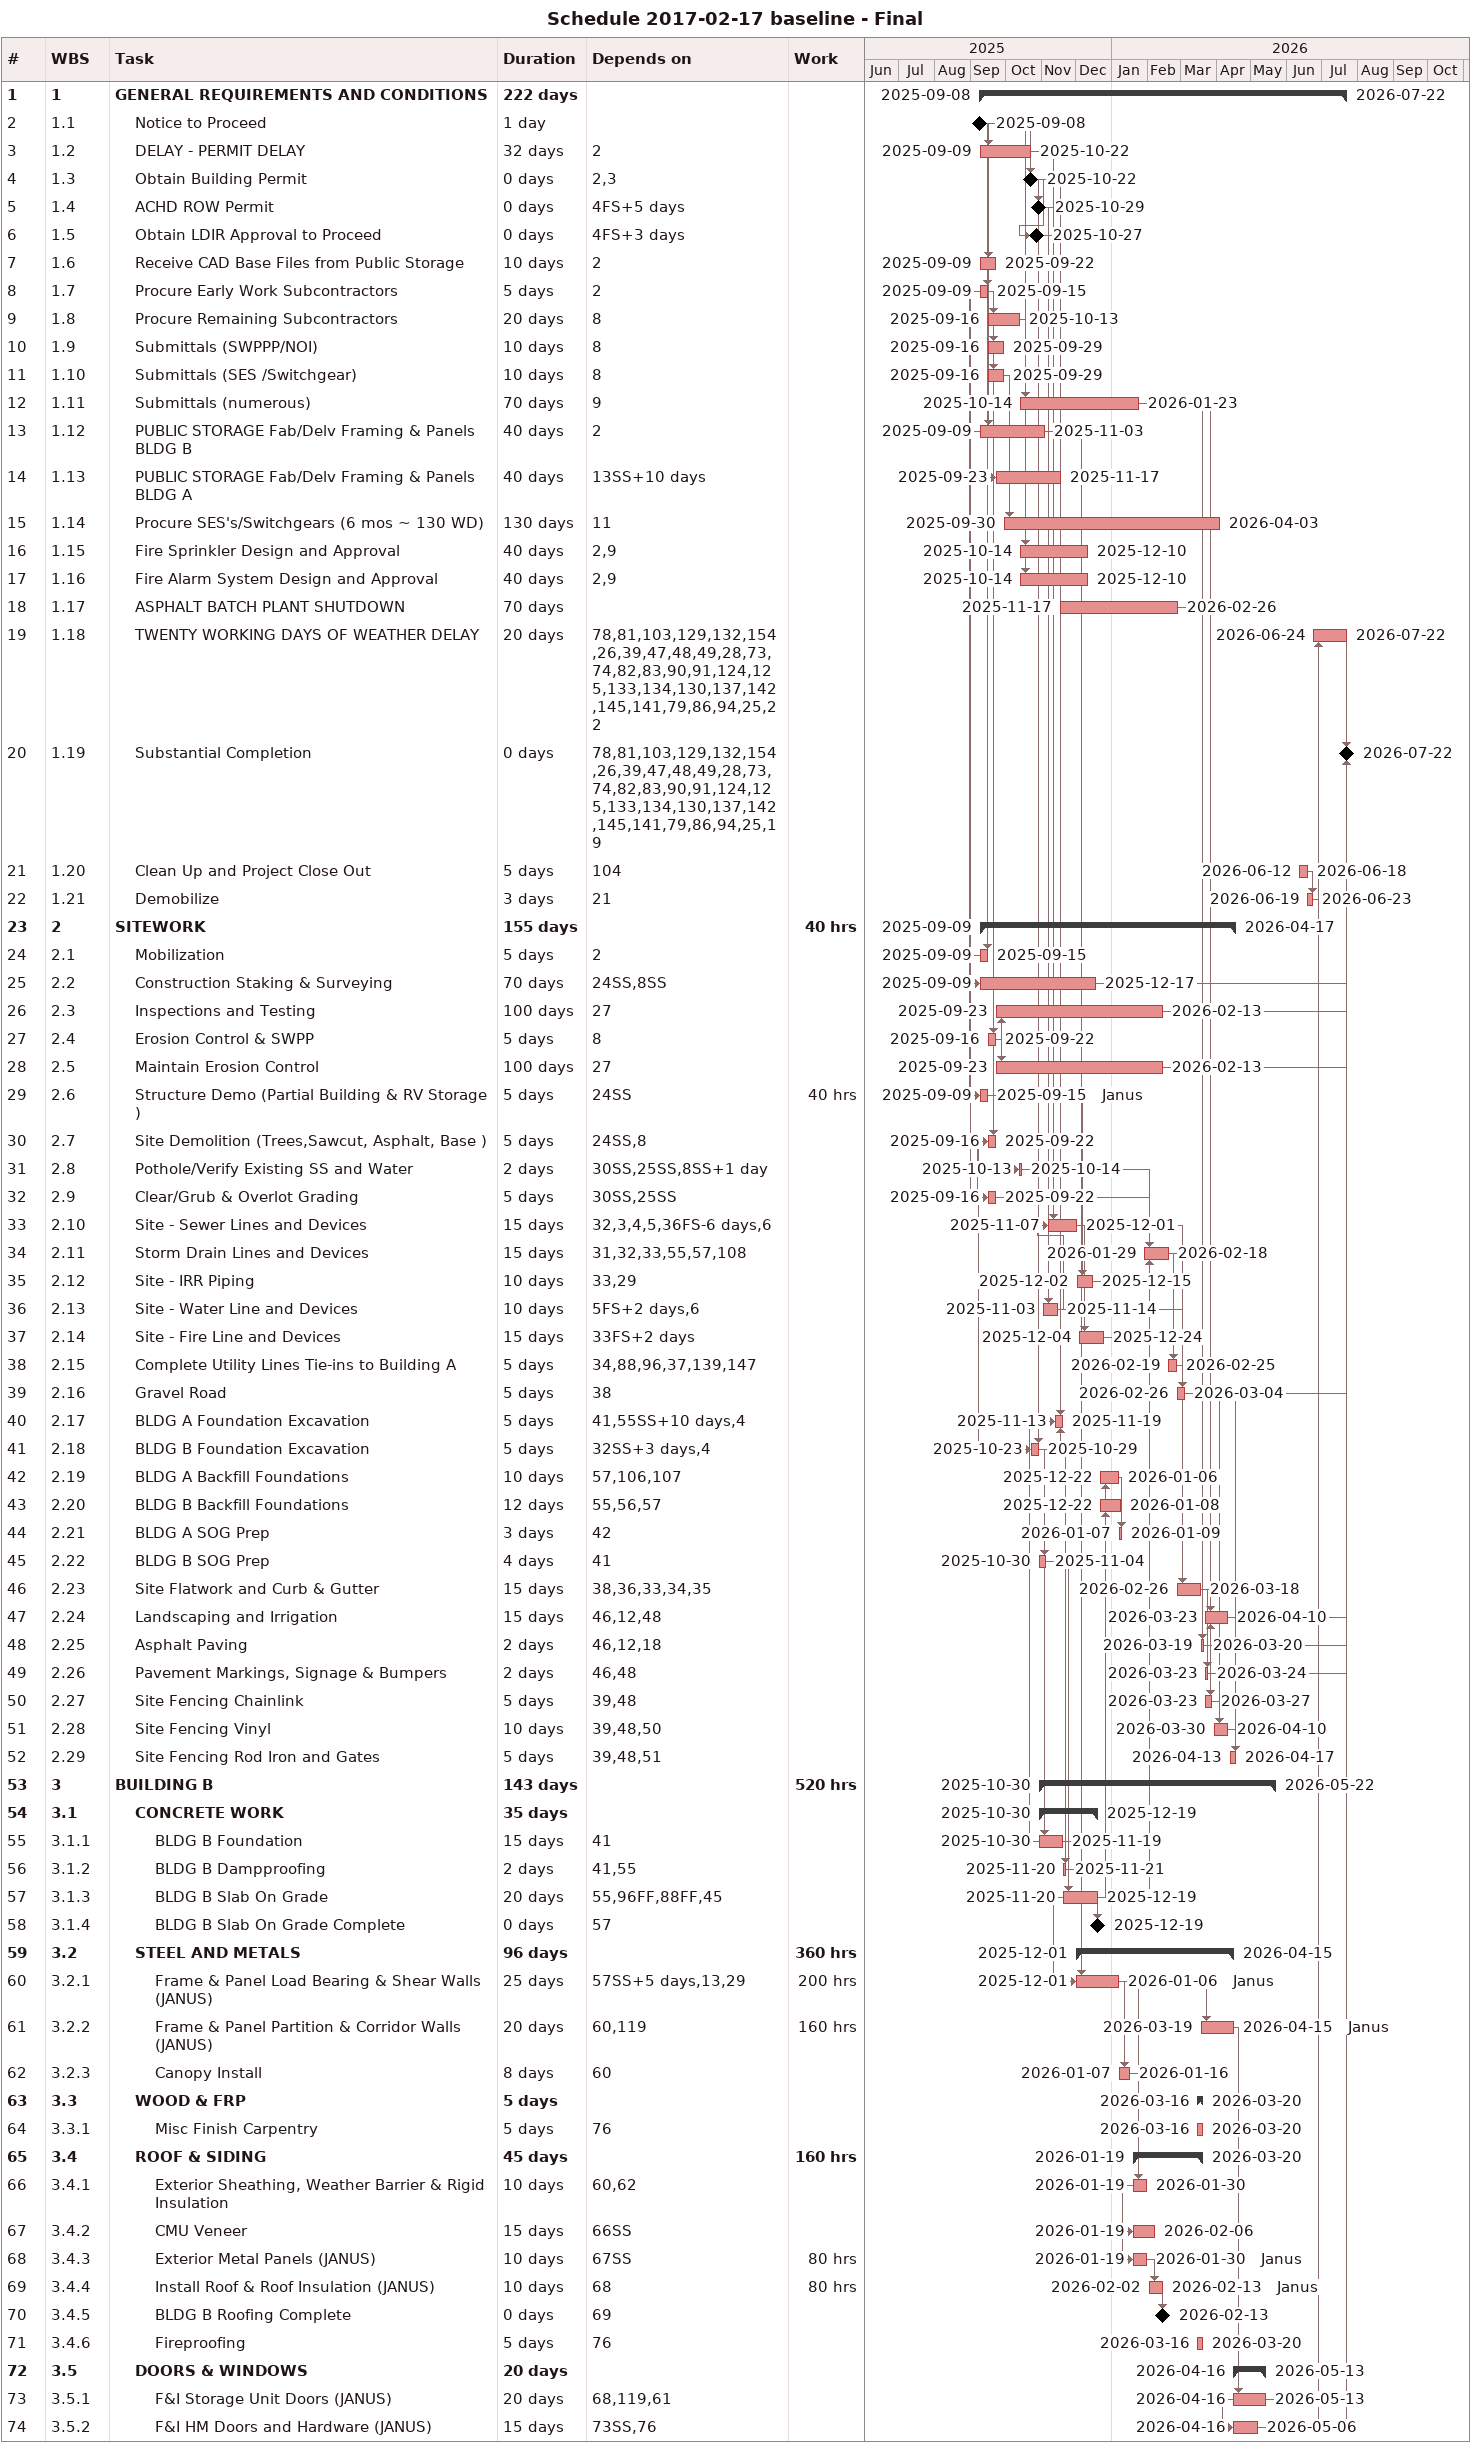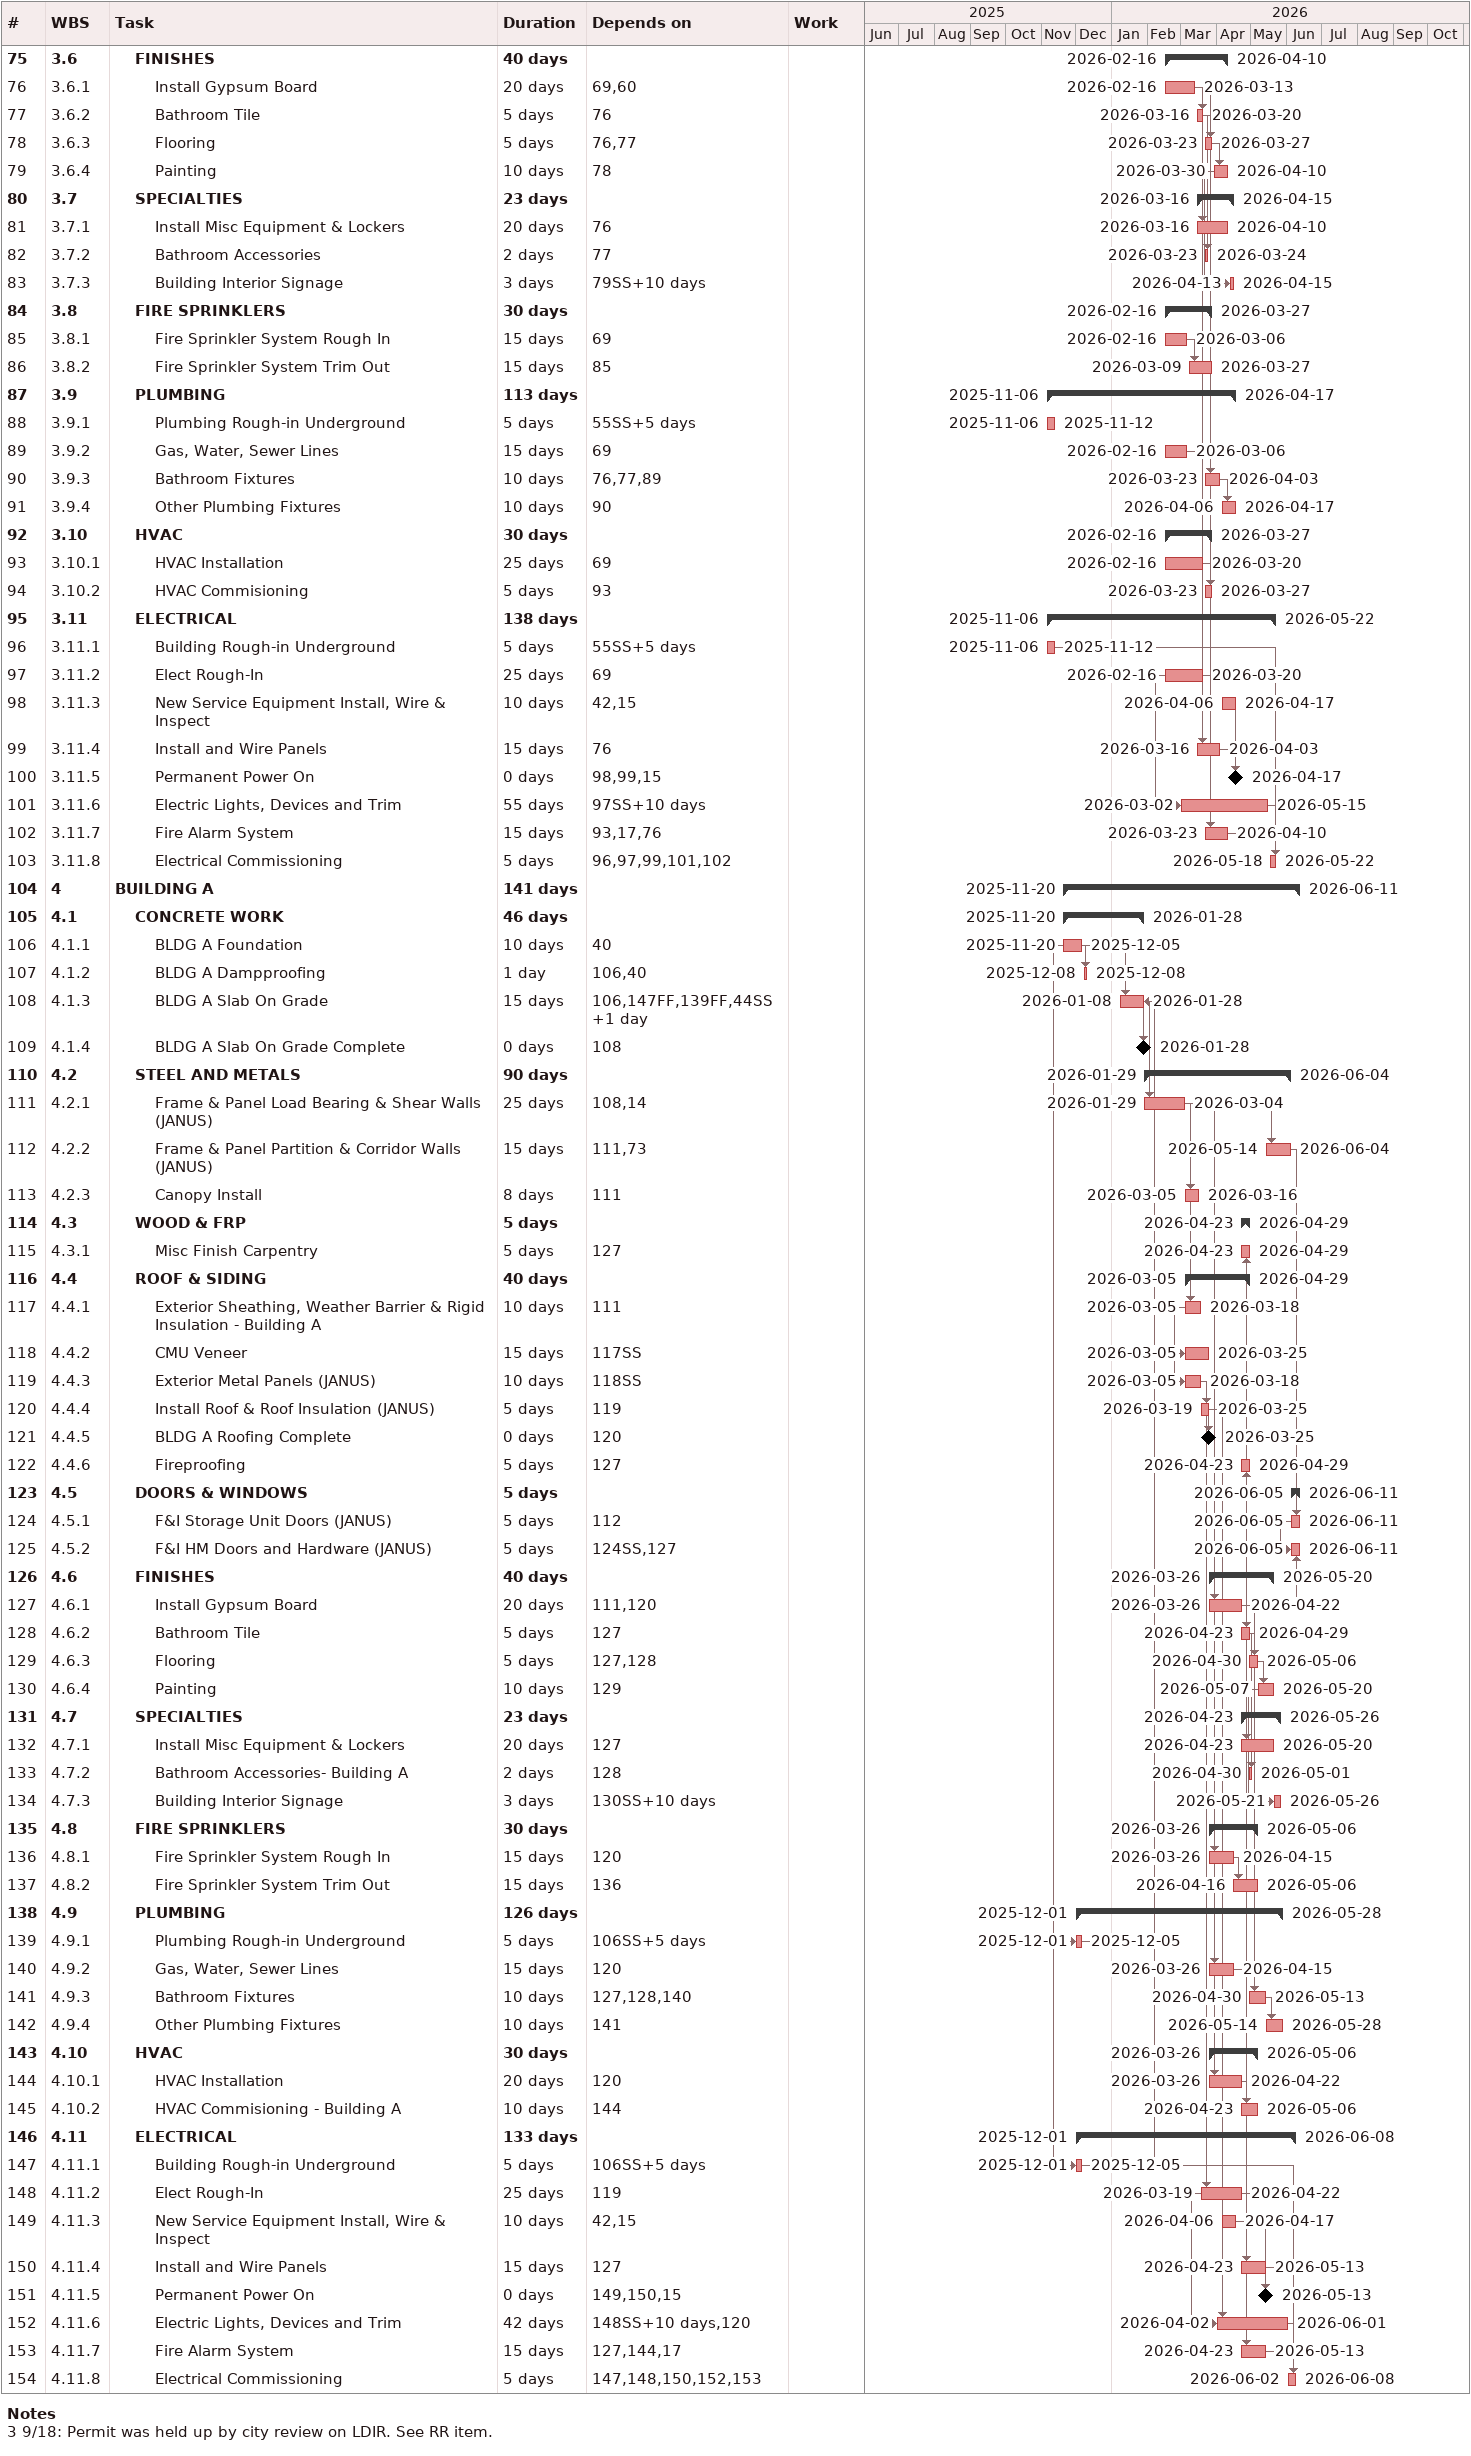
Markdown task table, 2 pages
Schedule 2017-02-17 baseline - Final

| ID | WBS | Task | Duration | Start | Finish | Predecessors | Resources | Work (h) |
|---|---|---|---|---|---|---|---|---|
| 1 | 1 | **GENERAL REQUIREMENTS AND CONDITIONS** | 222d | 2025-09-08 | 2026-07-22 |  |  |  |
| 2 | 1.1 | Notice to Proceed | 1d | 2025-09-08 | 2025-09-08 |  |  |  |
| 3 | 1.2 | DELAY - PERMIT DELAY | 32d | 2025-09-09 | 2025-10-22 | 2 |  |  |
| 4 | 1.3 | Obtain Building Permit | 0d | 2025-10-22 | 2025-10-22 | 2, 3 |  |  |
| 5 | 1.4 | ACHD ROW Permit | 0d | 2025-10-29 | 2025-10-29 | 4FS+5d |  |  |
| 6 | 1.5 | Obtain LDIR Approval to Proceed | 0d | 2025-10-27 | 2025-10-27 | 4FS+3d |  |  |
| 7 | 1.6 | Receive CAD Base Files from Public Storage | 10d | 2025-09-09 | 2025-09-22 | 2 |  |  |
| 8 | 1.7 | Procure Early Work Subcontractors | 5d | 2025-09-09 | 2025-09-15 | 2 |  |  |
| 9 | 1.8 | Procure Remaining Subcontractors | 20d | 2025-09-16 | 2025-10-13 | 8 |  |  |
| 10 | 1.9 | Submittals (SWPPP/NOI) | 10d | 2025-09-16 | 2025-09-29 | 8 |  |  |
| 11 | 1.10 | Submittals (SES /Switchgear) | 10d | 2025-09-16 | 2025-09-29 | 8 |  |  |
| 12 | 1.11 | Submittals (numerous) | 70d | 2025-10-14 | 2026-01-23 | 9 |  |  |
| 13 | 1.12 | PUBLIC STORAGE Fab/Delv Framing & Panels BLDG B | 40d | 2025-09-09 | 2025-11-03 | 2 |  |  |
| 14 | 1.13 | PUBLIC STORAGE Fab/Delv Framing & Panels BLDG A | 40d | 2025-09-23 | 2025-11-17 | 13SS+10d |  |  |
| 15 | 1.14 | Procure SES's/Switchgears (6 mos ~ 130 WD) | 130d | 2025-09-30 | 2026-04-03 | 11 |  |  |
| 16 | 1.15 | Fire Sprinkler Design and Approval | 40d | 2025-10-14 | 2025-12-10 | 2, 9 |  |  |
| 17 | 1.16 | Fire Alarm System Design and Approval | 40d | 2025-10-14 | 2025-12-10 | 2, 9 |  |  |
| 18 | 1.17 | ASPHALT BATCH PLANT SHUTDOWN | 70d | 2025-11-17 | 2026-02-26 |  |  |  |
| 19 | 1.18 | TWENTY WORKING DAYS OF WEATHER DELAY | 20d | 2026-06-24 | 2026-07-22 | 78, 81, 103, 129, 132, 154, 26, 39, 47, 48, 49, 28, 73, 74, 82, 83, 90, 91, 124, 125, 133, 134, 130, 137, 142, 145, 141, 79, 86, 94, 25, 22 |  |  |
| 20 | 1.19 | Substantial Completion | 0d | 2026-07-22 | 2026-07-22 | 78, 81, 103, 129, 132, 154, 26, 39, 47, 48, 49, 28, 73, 74, 82, 83, 90, 91, 124, 125, 133, 134, 130, 137, 142, 145, 141, 79, 86, 94, 25, 19 |  |  |
| 21 | 1.20 | Clean Up and Project Close Out | 5d | 2026-06-12 | 2026-06-18 | 104 |  |  |
| 22 | 1.21 | Demobilize | 3d | 2026-06-19 | 2026-06-23 | 21 |  |  |
| 23 | 2 | **SITEWORK** | 155d | 2025-09-09 | 2026-04-17 |  |  | 40 |
| 24 | 2.1 | Mobilization | 5d | 2025-09-09 | 2025-09-15 | 2 |  |  |
| 25 | 2.2 | Construction Staking & Surveying | 70d | 2025-09-09 | 2025-12-17 | 24SS, 8SS |  |  |
| 26 | 2.3 | Inspections and Testing | 100d | 2025-09-23 | 2026-02-13 | 27 |  |  |
| 27 | 2.4 | Erosion Control & SWPP | 5d | 2025-09-16 | 2025-09-22 | 8 |  |  |
| 28 | 2.5 | Maintain Erosion Control | 100d | 2025-09-23 | 2026-02-13 | 27 |  |  |
| 29 | 2.6 | Structure Demo (Partial Building & RV Storage ) | 5d | 2025-09-09 | 2025-09-15 | 24SS | Janus | 40 |
| 30 | 2.7 | Site Demolition (Trees,Sawcut, Asphalt, Base ) | 5d | 2025-09-16 | 2025-09-22 | 24SS, 8 |  |  |
| 31 | 2.8 | Pothole/Verify Existing SS and Water | 2d | 2025-10-13 | 2025-10-14 | 30SS, 25SS, 8SS+1d |  |  |
| 32 | 2.9 | Clear/Grub & Overlot Grading | 5d | 2025-09-16 | 2025-09-22 | 30SS, 25SS |  |  |
| 33 | 2.10 | Site - Sewer Lines and Devices | 15d | 2025-11-07 | 2025-12-01 | 32, 3, 4, 5, 36FS-6d, 6 |  |  |
| 34 | 2.11 | Storm Drain Lines and Devices | 15d | 2026-01-29 | 2026-02-18 | 31, 32, 33, 55, 57, 108 |  |  |
| 35 | 2.12 | Site - IRR Piping | 10d | 2025-12-02 | 2025-12-15 | 33, 29 |  |  |
| 36 | 2.13 | Site - Water Line and Devices | 10d | 2025-11-03 | 2025-11-14 | 5FS+2d, 6 |  |  |
| 37 | 2.14 | Site - Fire Line and Devices | 15d | 2025-12-04 | 2025-12-24 | 33FS+2d |  |  |
| 38 | 2.15 | Complete Utility Lines Tie-ins to Building A | 5d | 2026-02-19 | 2026-02-25 | 34, 88, 96, 37, 139, 147 |  |  |
| 39 | 2.16 | Gravel Road | 5d | 2026-02-26 | 2026-03-04 | 38 |  |  |
| 40 | 2.17 | BLDG A Foundation Excavation | 5d | 2025-11-13 | 2025-11-19 | 41, 55SS+10d, 4 |  |  |
| 41 | 2.18 | BLDG B Foundation Excavation | 5d | 2025-10-23 | 2025-10-29 | 32SS+3d, 4 |  |  |
| 42 | 2.19 | BLDG A Backfill Foundations | 10d | 2025-12-22 | 2026-01-06 | 57, 106, 107 |  |  |
| 43 | 2.20 | BLDG B Backfill Foundations | 12d | 2025-12-22 | 2026-01-08 | 55, 56, 57 |  |  |
| 44 | 2.21 | BLDG A SOG Prep | 3d | 2026-01-07 | 2026-01-09 | 42 |  |  |
| 45 | 2.22 | BLDG B SOG Prep | 4d | 2025-10-30 | 2025-11-04 | 41 |  |  |
| 46 | 2.23 | Site Flatwork and Curb & Gutter | 15d | 2026-02-26 | 2026-03-18 | 38, 36, 33, 34, 35 |  |  |
| 47 | 2.24 | Landscaping and Irrigation | 15d | 2026-03-23 | 2026-04-10 | 46, 12, 48 |  |  |
| 48 | 2.25 | Asphalt Paving | 2d | 2026-03-19 | 2026-03-20 | 46, 12, 18 |  |  |
| 49 | 2.26 | Pavement Markings, Signage & Bumpers | 2d | 2026-03-23 | 2026-03-24 | 46, 48 |  |  |
| 50 | 2.27 | Site Fencing Chainlink | 5d | 2026-03-23 | 2026-03-27 | 39, 48 |  |  |
| 51 | 2.28 | Site Fencing Vinyl | 10d | 2026-03-30 | 2026-04-10 | 39, 48, 50 |  |  |
| 52 | 2.29 | Site Fencing Rod Iron and Gates | 5d | 2026-04-13 | 2026-04-17 | 39, 48, 51 |  |  |
| 53 | 3 | **BUILDING B** | 143d | 2025-10-30 | 2026-05-22 |  |  | 520 |
| 54 | 3.1 | **CONCRETE WORK** | 35d | 2025-10-30 | 2025-12-19 |  |  |  |
| 55 | 3.1.1 | BLDG B Foundation | 15d | 2025-10-30 | 2025-11-19 | 41 |  |  |
| 56 | 3.1.2 | BLDG B Dampproofing | 2d | 2025-11-20 | 2025-11-21 | 41, 55 |  |  |
| 57 | 3.1.3 | BLDG B Slab On Grade | 20d | 2025-11-20 | 2025-12-19 | 55, 96FF, 88FF, 45 |  |  |
| 58 | 3.1.4 | BLDG B Slab On Grade Complete | 0d | 2025-12-19 | 2025-12-19 | 57 |  |  |
| 59 | 3.2 | **STEEL AND METALS** | 96d | 2025-12-01 | 2026-04-15 |  |  | 360 |
| 60 | 3.2.1 | Frame & Panel Load Bearing & Shear Walls (JANUS) | 25d | 2025-12-01 | 2026-01-06 | 57SS+5d, 13, 29 | Janus | 200 |
| 61 | 3.2.2 | Frame & Panel Partition & Corridor Walls (JANUS) | 20d | 2026-03-19 | 2026-04-15 | 60, 119 | Janus | 160 |
| 62 | 3.2.3 | Canopy Install | 8d | 2026-01-07 | 2026-01-16 | 60 |  |  |
| 63 | 3.3 | **WOOD & FRP** | 5d | 2026-03-16 | 2026-03-20 |  |  |  |
| 64 | 3.3.1 | Misc Finish Carpentry | 5d | 2026-03-16 | 2026-03-20 | 76 |  |  |
| 65 | 3.4 | **ROOF & SIDING** | 45d | 2026-01-19 | 2026-03-20 |  |  | 160 |
| 66 | 3.4.1 | Exterior Sheathing, Weather Barrier & Rigid Insulation | 10d | 2026-01-19 | 2026-01-30 | 60, 62 |  |  |
| 67 | 3.4.2 | CMU Veneer | 15d | 2026-01-19 | 2026-02-06 | 66SS |  |  |
| 68 | 3.4.3 | Exterior Metal Panels (JANUS) | 10d | 2026-01-19 | 2026-01-30 | 67SS | Janus | 80 |
| 69 | 3.4.4 | Install Roof & Roof Insulation (JANUS) | 10d | 2026-02-02 | 2026-02-13 | 68 | Janus | 80 |
| 70 | 3.4.5 | BLDG B Roofing Complete | 0d | 2026-02-13 | 2026-02-13 | 69 |  |  |
| 71 | 3.4.6 | Fireproofing | 5d | 2026-03-16 | 2026-03-20 | 76 |  |  |
| 72 | 3.5 | **DOORS & WINDOWS** | 20d | 2026-04-16 | 2026-05-13 |  |  |  |
| 73 | 3.5.1 | F&I Storage Unit Doors (JANUS) | 20d | 2026-04-16 | 2026-05-13 | 68, 119, 61 |  |  |
| 74 | 3.5.2 | F&I HM Doors and Hardware (JANUS) | 15d | 2026-04-16 | 2026-05-06 | 73SS, 76 |  |  |
| 75 | 3.6 | **FINISHES** | 40d | 2026-02-16 | 2026-04-10 |  |  |  |
| 76 | 3.6.1 | Install Gypsum Board | 20d | 2026-02-16 | 2026-03-13 | 69, 60 |  |  |
| 77 | 3.6.2 | Bathroom Tile | 5d | 2026-03-16 | 2026-03-20 | 76 |  |  |
| 78 | 3.6.3 | Flooring | 5d | 2026-03-23 | 2026-03-27 | 76, 77 |  |  |
| 79 | 3.6.4 | Painting | 10d | 2026-03-30 | 2026-04-10 | 78 |  |  |
| 80 | 3.7 | **SPECIALTIES** | 23d | 2026-03-16 | 2026-04-15 |  |  |  |
| 81 | 3.7.1 | Install Misc Equipment & Lockers | 20d | 2026-03-16 | 2026-04-10 | 76 |  |  |
| 82 | 3.7.2 | Bathroom Accessories | 2d | 2026-03-23 | 2026-03-24 | 77 |  |  |
| 83 | 3.7.3 | Building Interior Signage | 3d | 2026-04-13 | 2026-04-15 | 79SS+10d |  |  |
| 84 | 3.8 | **FIRE SPRINKLERS** | 30d | 2026-02-16 | 2026-03-27 |  |  |  |
| 85 | 3.8.1 | Fire Sprinkler System Rough In | 15d | 2026-02-16 | 2026-03-06 | 69 |  |  |
| 86 | 3.8.2 | Fire Sprinkler System Trim Out | 15d | 2026-03-09 | 2026-03-27 | 85 |  |  |
| 87 | 3.9 | **PLUMBING** | 113d | 2025-11-06 | 2026-04-17 |  |  |  |
| 88 | 3.9.1 | Plumbing Rough-in Underground | 5d | 2025-11-06 | 2025-11-12 | 55SS+5d |  |  |
| 89 | 3.9.2 | Gas, Water, Sewer Lines | 15d | 2026-02-16 | 2026-03-06 | 69 |  |  |
| 90 | 3.9.3 | Bathroom Fixtures | 10d | 2026-03-23 | 2026-04-03 | 76, 77, 89 |  |  |
| 91 | 3.9.4 | Other Plumbing Fixtures | 10d | 2026-04-06 | 2026-04-17 | 90 |  |  |
| 92 | 3.10 | **HVAC** | 30d | 2026-02-16 | 2026-03-27 |  |  |  |
| 93 | 3.10.1 | HVAC Installation | 25d | 2026-02-16 | 2026-03-20 | 69 |  |  |
| 94 | 3.10.2 | HVAC Commisioning | 5d | 2026-03-23 | 2026-03-27 | 93 |  |  |
| 95 | 3.11 | **ELECTRICAL** | 138d | 2025-11-06 | 2026-05-22 |  |  |  |
| 96 | 3.11.1 | Building Rough-in Underground | 5d | 2025-11-06 | 2025-11-12 | 55SS+5d |  |  |
| 97 | 3.11.2 | Elect Rough-In | 25d | 2026-02-16 | 2026-03-20 | 69 |  |  |
| 98 | 3.11.3 | New Service Equipment Install, Wire & Inspect | 10d | 2026-04-06 | 2026-04-17 | 42, 15 |  |  |
| 99 | 3.11.4 | Install and Wire Panels | 15d | 2026-03-16 | 2026-04-03 | 76 |  |  |
| 100 | 3.11.5 | Permanent Power On | 0d | 2026-04-17 | 2026-04-17 | 98, 99, 15 |  |  |
| 101 | 3.11.6 | Electric Lights, Devices and Trim | 55d | 2026-03-02 | 2026-05-15 | 97SS+10d |  |  |
| 102 | 3.11.7 | Fire Alarm System | 15d | 2026-03-23 | 2026-04-10 | 93, 17, 76 |  |  |
| 103 | 3.11.8 | Electrical Commissioning | 5d | 2026-05-18 | 2026-05-22 | 96, 97, 99, 101, 102 |  |  |
| 104 | 4 | **BUILDING A** | 141d | 2025-11-20 | 2026-06-11 |  |  |  |
| 105 | 4.1 | **CONCRETE WORK** | 46d | 2025-11-20 | 2026-01-28 |  |  |  |
| 106 | 4.1.1 | BLDG A Foundation | 10d | 2025-11-20 | 2025-12-05 | 40 |  |  |
| 107 | 4.1.2 | BLDG A Dampproofing | 1d | 2025-12-08 | 2025-12-08 | 106, 40 |  |  |
| 108 | 4.1.3 | BLDG A Slab On Grade | 15d | 2026-01-08 | 2026-01-28 | 106, 147FF, 139FF, 44SS+1d |  |  |
| 109 | 4.1.4 | BLDG A Slab On Grade Complete | 0d | 2026-01-28 | 2026-01-28 | 108 |  |  |
| 110 | 4.2 | **STEEL AND METALS** | 90d | 2026-01-29 | 2026-06-04 |  |  |  |
| 111 | 4.2.1 | Frame & Panel Load Bearing & Shear Walls (JANUS) | 25d | 2026-01-29 | 2026-03-04 | 108, 14 |  |  |
| 112 | 4.2.2 | Frame & Panel Partition & Corridor Walls (JANUS) | 15d | 2026-05-14 | 2026-06-04 | 111, 73 |  |  |
| 113 | 4.2.3 | Canopy Install | 8d | 2026-03-05 | 2026-03-16 | 111 |  |  |
| 114 | 4.3 | **WOOD & FRP** | 5d | 2026-04-23 | 2026-04-29 |  |  |  |
| 115 | 4.3.1 | Misc Finish Carpentry | 5d | 2026-04-23 | 2026-04-29 | 127 |  |  |
| 116 | 4.4 | **ROOF & SIDING** | 40d | 2026-03-05 | 2026-04-29 |  |  |  |
| 117 | 4.4.1 | Exterior Sheathing, Weather Barrier & Rigid Insulation - Building A | 10d | 2026-03-05 | 2026-03-18 | 111 |  |  |
| 118 | 4.4.2 | CMU Veneer | 15d | 2026-03-05 | 2026-03-25 | 117SS |  |  |
| 119 | 4.4.3 | Exterior Metal Panels (JANUS) | 10d | 2026-03-05 | 2026-03-18 | 118SS |  |  |
| 120 | 4.4.4 | Install Roof & Roof Insulation (JANUS) | 5d | 2026-03-19 | 2026-03-25 | 119 |  |  |
| 121 | 4.4.5 | BLDG A Roofing Complete | 0d | 2026-03-25 | 2026-03-25 | 120 |  |  |
| 122 | 4.4.6 | Fireproofing | 5d | 2026-04-23 | 2026-04-29 | 127 |  |  |
| 123 | 4.5 | **DOORS & WINDOWS** | 5d | 2026-06-05 | 2026-06-11 |  |  |  |
| 124 | 4.5.1 | F&I Storage Unit Doors (JANUS) | 5d | 2026-06-05 | 2026-06-11 | 112 |  |  |
| 125 | 4.5.2 | F&I HM Doors and Hardware (JANUS) | 5d | 2026-06-05 | 2026-06-11 | 124SS, 127 |  |  |
| 126 | 4.6 | **FINISHES** | 40d | 2026-03-26 | 2026-05-20 |  |  |  |
| 127 | 4.6.1 | Install Gypsum Board | 20d | 2026-03-26 | 2026-04-22 | 111, 120 |  |  |
| 128 | 4.6.2 | Bathroom Tile | 5d | 2026-04-23 | 2026-04-29 | 127 |  |  |
| 129 | 4.6.3 | Flooring | 5d | 2026-04-30 | 2026-05-06 | 127, 128 |  |  |
| 130 | 4.6.4 | Painting | 10d | 2026-05-07 | 2026-05-20 | 129 |  |  |
| 131 | 4.7 | **SPECIALTIES** | 23d | 2026-04-23 | 2026-05-26 |  |  |  |
| 132 | 4.7.1 | Install Misc Equipment & Lockers | 20d | 2026-04-23 | 2026-05-20 | 127 |  |  |
| 133 | 4.7.2 | Bathroom Accessories- Building A | 2d | 2026-04-30 | 2026-05-01 | 128 |  |  |
| 134 | 4.7.3 | Building Interior Signage | 3d | 2026-05-21 | 2026-05-26 | 130SS+10d |  |  |
| 135 | 4.8 | **FIRE SPRINKLERS** | 30d | 2026-03-26 | 2026-05-06 |  |  |  |
| 136 | 4.8.1 | Fire Sprinkler System Rough In | 15d | 2026-03-26 | 2026-04-15 | 120 |  |  |
| 137 | 4.8.2 | Fire Sprinkler System Trim Out | 15d | 2026-04-16 | 2026-05-06 | 136 |  |  |
| 138 | 4.9 | **PLUMBING** | 126d | 2025-12-01 | 2026-05-28 |  |  |  |
| 139 | 4.9.1 | Plumbing Rough-in Underground | 5d | 2025-12-01 | 2025-12-05 | 106SS+5d |  |  |
| 140 | 4.9.2 | Gas, Water, Sewer Lines | 15d | 2026-03-26 | 2026-04-15 | 120 |  |  |
| 141 | 4.9.3 | Bathroom Fixtures | 10d | 2026-04-30 | 2026-05-13 | 127, 128, 140 |  |  |
| 142 | 4.9.4 | Other Plumbing Fixtures | 10d | 2026-05-14 | 2026-05-28 | 141 |  |  |
| 143 | 4.10 | **HVAC** | 30d | 2026-03-26 | 2026-05-06 |  |  |  |
| 144 | 4.10.1 | HVAC Installation | 20d | 2026-03-26 | 2026-04-22 | 120 |  |  |
| 145 | 4.10.2 | HVAC Commisioning - Building A | 10d | 2026-04-23 | 2026-05-06 | 144 |  |  |
| 146 | 4.11 | **ELECTRICAL** | 133d | 2025-12-01 | 2026-06-08 |  |  |  |
| 147 | 4.11.1 | Building Rough-in Underground | 5d | 2025-12-01 | 2025-12-05 | 106SS+5d |  |  |
| 148 | 4.11.2 | Elect Rough-In | 25d | 2026-03-19 | 2026-04-22 | 119 |  |  |
| 149 | 4.11.3 | New Service Equipment Install, Wire & Inspect | 10d | 2026-04-06 | 2026-04-17 | 42, 15 |  |  |
| 150 | 4.11.4 | Install and Wire Panels | 15d | 2026-04-23 | 2026-05-13 | 127 |  |  |
| 151 | 4.11.5 | Permanent Power On | 0d | 2026-05-13 | 2026-05-13 | 149, 150, 15 |  |  |
| 152 | 4.11.6 | Electric Lights, Devices and Trim | 42d | 2026-04-02 | 2026-06-01 | 148SS+10d, 120 |  |  |
| 153 | 4.11.7 | Fire Alarm System | 15d | 2026-04-23 | 2026-05-13 | 127, 144, 17 |  |  |
| 154 | 4.11.8 | Electrical Commissioning | 5d | 2026-06-02 | 2026-06-08 | 147, 148, 150, 152, 153 |  |  |

Notes
- 3: 9/18: Permit was held up by city review on LDIR. See RR item.
